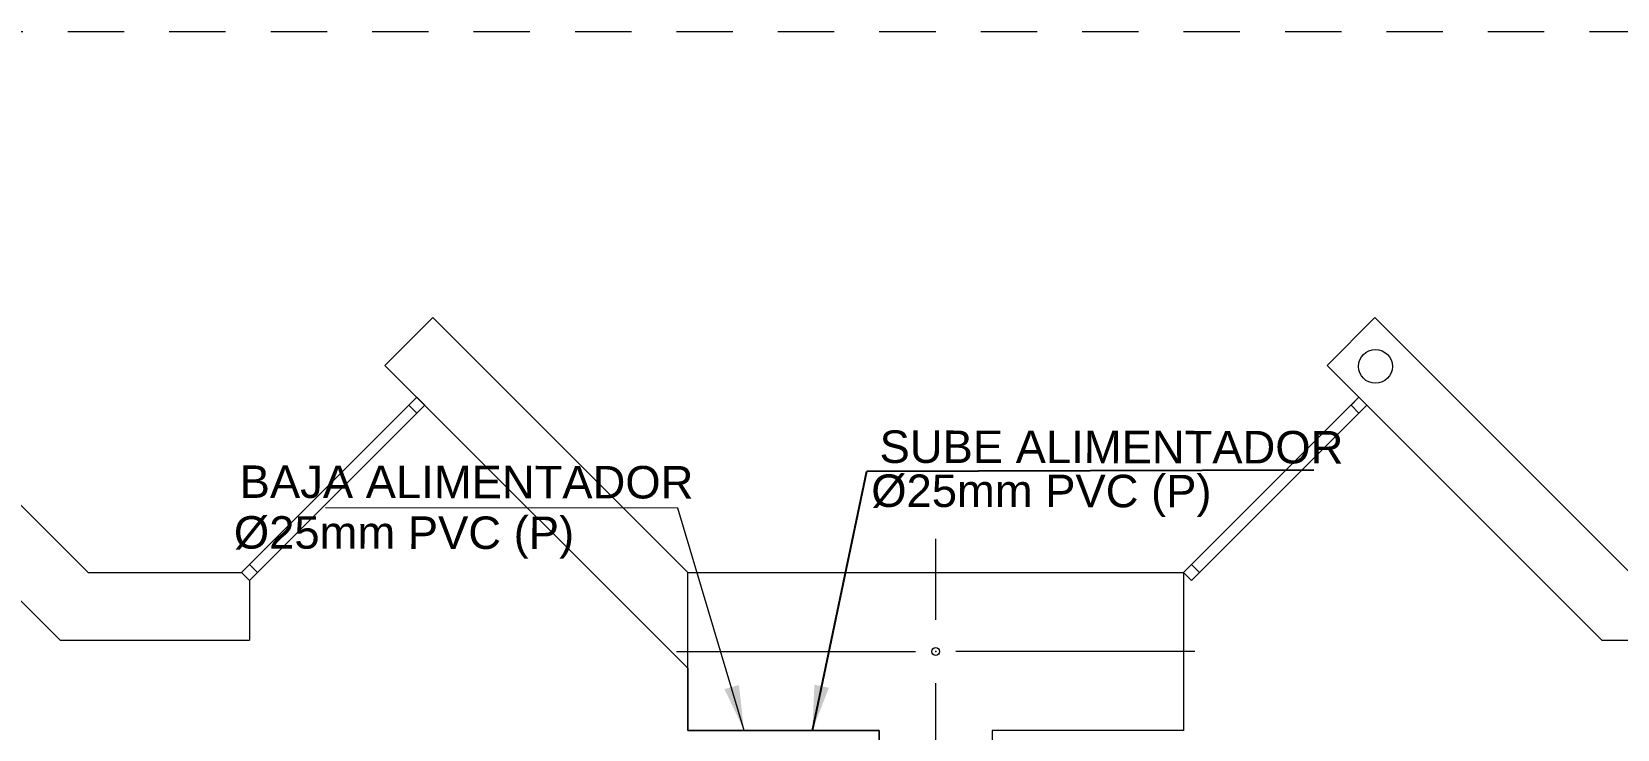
# Model space of a CAD drawing. Header units: metres. Extents: x -17 to 101, y 0 to 79.
# Drawn here: x 68.829 to 72.346, y 52.471 to 54.018 of the extents above; entities that cross this region are included whole.
import ezdxf

# ---------------------------------------------------------------- set-up
doc = ezdxf.new("R2010")
doc.units = ezdxf.units.M
doc.linetypes.add('HIDDEN2', pattern=[0.1875, 0.125, -0.0625])
doc.layers.add('corriente debil', color=30, linetype='Continuous', lineweight=15)
doc.layers.add('Cotas varias El', color=253, linetype='Continuous', lineweight=13)
doc.styles.add('01COTAS', font='romans.shx')
doc.styles.add('GENERATED_STYLE_3', font='swisse.ttf')
doc.dimstyles.new('DIM-50-PLANTA', dxfattribs={"dimscale": 0.05, "dimtxt": 2, "dimasz": 2, "dimexe": 2, "dimexo": 2, "dimgap": 1, "dimtad": 1, "dimdec": 0, "dimlfac": 1000, "dimdsep": 46, "dimtxsty": '01COTAS', "dimcen": 25, "dimclrd": 9, "dimclre": 9, "dimclrt": 7, "dimadec": 0, "dimazin": 0, "dimtfac": 1, "dimtdec": 0, "dimtmove": 2, "dimatfit": 3, "dimfxl": 1, "dimtolj": 1, "dimtzin": 0, "dimarcsym": 0})

msp = doc.modelspace()

# ---------------------------------------------------------------- linework, layer by layer
at = {"layer": 'corriente debil', "color": 5, "ltscale": 0.6}
msp.add_lwpolyline([(70.4089, 52.4681), (70.2618, 52.9609), (69.4802, 52.962)], dxfattribs=at)
msp.add_solid([(70.3975, 52.5689), (70.4089, 52.4681), (70.3654, 52.5597)], dxfattribs=at)
at = {"layer": 'Cotas varias El', "linetype": 'Continuous'}
for p, q in [((69.294, 52.8181), (69.6829, 53.2071)), ((69.6829, 53.2071), (69.6652, 53.1894)), ((69.6652, 53.1894), (69.6829, 53.1717)), ((69.6829, 53.2071), (69.7006, 53.1894)), ((69.6829, 53.1717), (69.7006, 53.1894)), ((71.3839, 52.8181), (71.7728, 53.2071)), ((71.7728, 53.2071), (71.7552, 53.1894)), ((71.7552, 53.1894), (71.7728, 53.1717)), ((71.7728, 53.2071), (71.7905, 53.1894)), ((71.7728, 53.1717), (71.7905, 53.1894)), ((69.3293, 52.8181), (69.6829, 53.1717)), ((71.4193, 52.8181), (71.7728, 53.1717)), ((70.8339, 52.7131), (70.8339, 52.8931)), ((69.3293, 52.8181), (69.3117, 52.8358)), ((71.4193, 52.8181), (71.4016, 52.8358)), ((69.3117, 52.8005), (69.3293, 52.8181)), ((71.3839, 52.8181), (71.3839, 52.8181)), ((71.4016, 52.8005), (71.3839, 52.8181)), ((71.4016, 52.8005), (71.4193, 52.8181)), ((70.2589, 52.6431), (70.7889, 52.6431)), ((71.4089, 52.6431), (70.8789, 52.6431)), ((70.8339, 52.3931), (70.8339, 52.5731))]:
    msp.add_line(p, q, dxfattribs=at)
at = {"layer": 'Cotas varias El', "ltscale": 0.05}
for p, q in [((69.294, 52.8181), (69.3117, 52.8005)), ((69.294, 52.8181), (69.3117, 52.8005)), ((69.3117, 52.8005), (69.3117, 52.6681)), ((72.3117, 52.6682), (72.7316, 52.6682))]:
    msp.add_line(p, q, dxfattribs=at)
at = {"layer": 'Cotas varias El', "linetype": 'HIDDEN2'}
msp.add_lwpolyline([(85.2339, 52.8181), (85.2339, 54.0181), (56.4339, 54.0181), (56.4339, 52.8181)], dxfattribs=at)
at = {"layer": 'Cotas varias El', "ltscale": 0.05}
for points in [[(68.9539, 52.8181), (68.3882, 53.3838)], [(69.7182, 53.3838), (69.6122, 53.2778)], [(70.2839, 52.8181), (69.7182, 53.3838)], [(71.8082, 53.3838), (71.7021, 53.2778)], [(72.3739, 52.8182), (71.8082, 53.3838)], [(68.2821, 53.2778), (68.8918, 52.6681)], [(69.6122, 53.2778), (70.2839, 52.606)], [(71.7021, 53.2778), (72.3117, 52.6682)], [(68.9539, 52.8181), (69.294, 52.8181)], [(68.8918, 52.6681), (69.3117, 52.6681)]]:
    msp.add_lwpolyline(points, dxfattribs=at)
at = {"layer": 'Cotas varias El', "linetype": 'Continuous'}
msp.add_lwpolyline([(70.9589, 50.9681), (70.7089, 50.9681), (70.7089, 52.4681), (70.2839, 52.4681), (70.2839, 52.8181), (71.3839, 52.8181), (71.3839, 52.4681), (70.9589, 52.4681)], close=True, dxfattribs=at)
at = {"layer": 'Cotas varias El'}
for points in [[(71.3839, 52.8181), (71.3839, 52.4681), (70.9589, 52.4681), (70.9589, 50.9681)], [(70.2839, 52.606), (70.2839, 52.4681), (70.7089, 52.4681), (70.7089, 50.9681)]]:
    msp.add_lwpolyline(points, dxfattribs=at)
msp.add_circle((71.8094, 53.2757), 0.0375, dxfattribs=at)
at = {"layer": 'Cotas varias El', "linetype": 'Continuous'}
msp.add_circle((70.8339, 52.6431), 0.00871, dxfattribs=at)
msp.add_point((70.8339, 52.6431), dxfattribs=at)

# ---------------------------------------------------------------- texts
at = {"layer": 'corriente debil', "style": 'GENERATED_STYLE_3'}
for s, p in [('SUBE ALIMENTADOR', (70.7094, 53.0616)), ('Ø25mm PVC (P)', (70.691, 52.9639))]:
    msp.add_text(s, height=0.072036, rotation=359.9206, dxfattribs=at).set_placement(p)
at = {"layer": 'corriente debil', "color": 5, "style": 'GENERATED_STYLE_3'}
for s, p in [('BAJA ALIMENTADOR', (69.29, 52.9839)), ('Ø25mm PVC (P)', (69.2771, 52.8714))]:
    msp.add_text(s, height=0.072036, rotation=359.9206, dxfattribs=at).set_placement(p)

# ---------------------------------------------------------------- leaders
msp.add_leader([(70.5604, 52.4681), (70.6812, 53.0434), (71.6728, 53.0461)], dimstyle='DIM-50-PLANTA', override={"dimgap": 1, "dimtad": 0})

doc.saveas('drawing.dxf')
